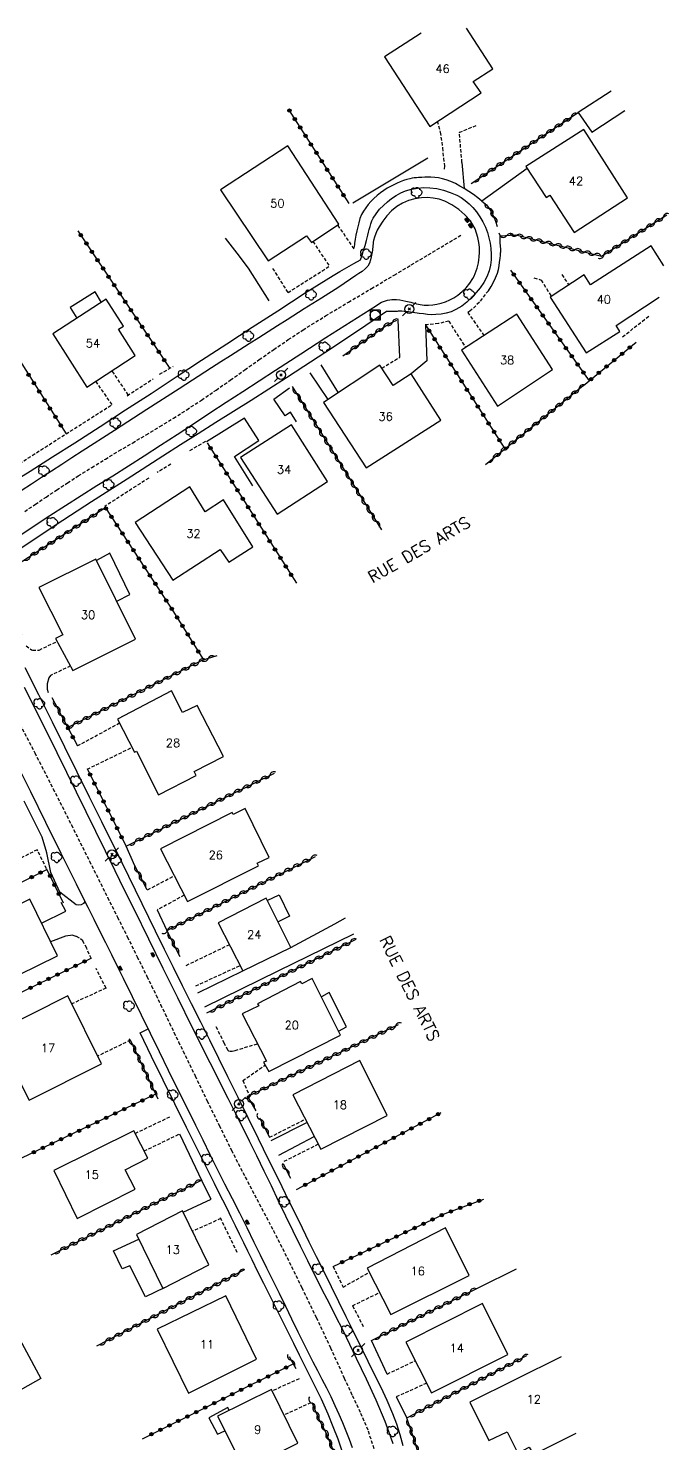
# Model space of a CAD drawing. Header units: millimetres. Extents: x 146998 to 148001, y 143000 to 144001.
# Drawn here: x 147123.5 to 147219.6, y 143783.8 to 143995.7 of the extents above; entities that cross this region are included whole.
import ezdxf
from ezdxf.enums import TextEntityAlignment as Align

# ---------------------------------------------------------------- set-up
doc = ezdxf.new("R2010")
doc.units = ezdxf.units.MM
doc.linetypes.add('DASHED', pattern=[0.75, 0.5, -0.25])
doc.layers.get('0').update_dxf_attribs({"linetype": 'CONTINUOUS'})
for name, color, linetype in [('W0001', 6, 'DASHED'), ('W0008', 7, 'CONTINUOUS'), ('W0014', 7, 'CONTINUOUS'), ('W0017', 7, 'CONTINUOUS'), ('W0101', 7, 'CONTINUOUS'), ('W0104', 1, 'CONTINUOUS'), ('W0112', 1, 'DASHED'), ('W0300', 7, 'CONTINUOUS'), ('W0310', 3, 'CONTINUOUS'), ('W0323', 7, 'CONTINUOUS'), ('W0330', 7, 'CONTINUOUS'), ('W0333', 7, 'CONTINUOUS'), ('W0401', 7, 'CONTINUOUS'), ('W0420', 7, 'CONTINUOUS'), ('W0473', 7, 'CONTINUOUS'), ('W0989', 7, 'CONTINUOUS'), ('W0991', 7, 'CONTINUOUS')]:
    doc.layers.add(name, color=color, linetype=linetype)
doc.styles.get("Standard").update_dxf_attribs({"font": 'romans.shx', "width": 0.85})

# ---------------------------------------------------------------- blocks, each defined once
blk = doc.blocks.new('T300')
for p, q in [((-0.8, 0.51), (-0.86, 0.34)), ((-0.86, 0.34), (-0.86, 0.17)), ((-0.86, 0.17), (-0.74, 0.06)), ((-0.69, 0.63), (-0.8, 0.51)), ((-0.8, -0.06), (-0.74, 0.06)), ((-0.74, 0.06), (-0.69, 0.11)), ((-0.57, 0.69), (-0.69, 0.63)), ((-0.46, 0.69), (-0.57, 0.69)), ((-0.29, 0.63), (-0.46, 0.69)), ((-0.29, 0.63), (-0.17, 0.74)), ((-0.23, 0.57), (-0.29, 0.63)), ((-0.17, 0.74), (-0.06, 0.8)), ((-0.06, 0.8), (0.06, 0.8)), ((0.06, 0.8), (0.23, 0.74)), ((0.23, 0.74), (0.34, 0.63)), ((0.34, 0.63), (0.4, 0.51)), ((0.46, 0.46), (0.34, 0.46)), ((0.4, 0.51), (0.4, 0.46)), ((0.57, 0.4), (0.46, 0.46)), ((0.57, 0.4), (0.69, 0.29)), ((0.69, 0.29), (0.74, 0.17)), ((0.74, 0.06), (0.69, -0.17)), ((0.74, 0.17), (0.74, 0.06)), ((-0.8, -0.17), (-0.8, -0.06)), ((-0.8, -0.23), (-0.8, -0.17)), ((-0.74, -0.34), (-0.8, -0.23)), ((-0.69, -0.4), (-0.74, -0.34)), ((-0.51, -0.46), (-0.69, -0.4)), ((-0.4, -0.46), (-0.51, -0.46)), ((-0.4, -0.46), (-0.34, -0.46)), ((-0.34, -0.46), (-0.34, -0.4)), ((-0.34, -0.51), (-0.34, -0.46)), ((-0.29, -0.63), (-0.34, -0.51)), ((-0.17, -0.74), (-0.29, -0.63)), ((-0.06, -0.8), (-0.17, -0.74)), ((0.06, -0.8), (-0.06, -0.8)), ((0.17, -0.74), (0.06, -0.8)), ((0.23, -0.69), (0.17, -0.74)), ((0.29, -0.46), (0.23, -0.46)), ((0.29, -0.63), (0.23, -0.69)), ((0.46, -0.4), (0.29, -0.46)), ((0.34, -0.51), (0.29, -0.63)), ((0.34, -0.51), (0.34, -0.46)), ((0.57, -0.34), (0.46, -0.4)), ((0.63, -0.29), (0.57, -0.34)), ((0.69, -0.17), (0.63, -0.29))]:
    blk.add_line(p, q)
blk = doc.blocks.new('T420')
for p, q in [((0.75, 0.75), (-0.75, 0.75)), ((-0.75, 0.75), (-0.75, -0.75)), ((0.75, 0.75), (0.75, -0.75)), ((0.75, -0.75), (-0.75, -0.75))]:
    blk.add_line(p, q)
blk.add_ellipse((0, 0), major_axis=(-0.53, 0.53), ratio=1, start_param=3.926991, end_param=10.210176)
blk = doc.blocks.new('T473')
for p, q in [((-0.166667, 0.166667), (0.166667, -0.166667)), ((-0.166667, -0.166667), (0.166667, 0.166667)), ((0.500001, 0.500001), (1.000002, 1.000002)), ((-1.000002, -1.000002), (-0.500001, -0.500001))]:
    blk.add_line(p, q)
blk.add_ellipse((0, 0), major_axis=(0.471405, 0.471405), ratio=1, start_param=5.4977871438, end_param=11.780972451)
blk = doc.blocks.new('T401')
for p, q in [((-0.3, 0.3), (0, 0.3)), ((-0.3, -0.25), (-0.3, 0.3)), ((-0.3, 0.15), (0, 0.15)), ((-0.3, 0), (0, 0)), ((0, 0.3), (0, -0.25)), ((-0.3, -0.15), (0, -0.15)), ((-0.3, -0.25), (-0.3, -0.3)), ((-0.3, -0.3), (0, -0.3)), ((0, -0.3), (0, -0.25))]:
    blk.add_line(p, q)
blk = doc.blocks.new('t323o')
at = {"color": 0, "linetype": 'Continuous'}
for radius in [0.25, 0.15]:
    blk.add_circle((0, 0), radius, dxfattribs=at)
blk = doc.blocks.new('t310o')
at = {"color": 0, "linetype": 'Continuous'}
for centre, start, end in [((-0.5, 0.38), 216.8699, 323.1304), ((0.5, -0.37), 36.8699, 143.1303)]:
    blk.add_arc(centre, 0.625, start, end, dxfattribs=at)

msp = doc.modelspace()

# ---------------------------------------------------------------- linework, layer by layer
at = {"layer": 'W0001'}
for points in [[(147123.02, 143923.39), (147124.61, 143924.47), (147126.21, 143925.55), (147127.81, 143926.62), (147129.42, 143927.67), (147131.04, 143928.72), (147133.06, 143929.98), (147135.09, 143931.22), (147137.13, 143932.44), (147139.18, 143933.65), (147141.22, 143934.87), (147143.26, 143936.1), (147145.29, 143937.35), (147147.29, 143938.62), (147149.5, 143940.07), (147151.67, 143941.56), (147153.84, 143943.07), (147155.99, 143944.6), (147158.14, 143946.12), (147160.31, 143947.63), (147162.49, 143949.11), (147164.7, 143950.56), (147168.08, 143952.67), (147171.5, 143954.72), (147174.94, 143956.75), (147178.37, 143958.78), (147180.91, 143960.3), (147183.45, 143961.82), (147186, 143963.34), (147188.54, 143964.86)], [(147121.95, 143892.19), (147124.5, 143887.27), (147127.27, 143881.87), (147130, 143876.46), (147132.71, 143871.03), (147135.42, 143865.61), (147136.9, 143862.65), (147138.38, 143859.7), (147139.85, 143856.73), (147141.32, 143853.77), (147142, 143852.38), (147142.68, 143850.98), (147143.35, 143849.58), (147144.03, 143848.19), (147144.7, 143846.79), (147145.37, 143845.4), (147146.05, 143844), (147146.73, 143842.6), (147148.53, 143838.89), (147150.33, 143835.17), (147152.14, 143831.46), (147153.97, 143827.77), (147155, 143825.75), (147156.04, 143823.74), (147157.09, 143821.73), (147158.15, 143819.72), (147159.21, 143817.72), (147160.26, 143815.71), (147161.29, 143813.69), (147162.31, 143811.67), (147164.51, 143807.19), (147166.68, 143802.7), (147168.81, 143798.19), (147170.87, 143793.65), (147172.08, 143791.03), (147173.32, 143788.41), (147174.45, 143785.73), (147175.34, 143782.95)]]:
    msp.add_lwpolyline(points, dxfattribs=at)
at = {"layer": 'W0008'}
for points in [[(147175.68, 143954.23), (147176.07, 143954.48), (147176.47, 143954.71), (147176.9, 143954.89), (147177.34, 143955.02), (147177.68, 143955.09), (147178.02, 143955.12), (147178.36, 143955.12), (147178.7, 143955.11), (147179.18, 143955.06), (147179.65, 143954.97), (147180.12, 143954.87), (147180.59, 143954.77), (147180.87, 143954.71), (147181.15, 143954.64), (147181.43, 143954.56), (147181.7, 143954.49), (147181.98, 143954.41), (147182.27, 143954.35), (147182.55, 143954.3), (147182.84, 143954.28), (147183.48, 143954.27), (147184.12, 143954.31), (147184.75, 143954.4), (147185.38, 143954.55), (147186.04, 143954.77), (147186.68, 143955.05), (147187.3, 143955.39), (147187.88, 143955.78), (147188.52, 143956.31), (147189.12, 143956.89), (147189.66, 143957.54), (147190.12, 143958.24), (147190.32, 143958.61), (147190.49, 143959), (147190.64, 143959.4), (147190.77, 143959.8), (147190.88, 143960.21), (147190.96, 143960.63), (147191.04, 143961.04), (147191.09, 143961.46), (147191.14, 143962.2), (147191.12, 143962.93), (147191.04, 143963.66), (147190.89, 143964.38), (147190.7, 143965.04), (147190.46, 143965.69), (147190.15, 143966.31), (147189.76, 143966.88), (147188.94, 143967.79), (147188.03, 143968.59), (147187.01, 143969.27), (147185.92, 143969.82), (147185.08, 143970.12), (147184.21, 143970.31), (147183.33, 143970.38), (147182.44, 143970.36), (147181.46, 143970.21), (147180.51, 143969.94), (147179.6, 143969.56), (147178.74, 143969.06), (147177.94, 143968.41), (147177.25, 143967.66), (147176.64, 143966.85), (147176.09, 143966), (147175.82, 143965.5), (147175.6, 143964.99), (147175.42, 143964.46), (147175.27, 143963.93), (147175.21, 143963.69), (147175.18, 143963.45), (147175.15, 143963.2), (147175.13, 143962.96), (147175.11, 143962.72), (147175.09, 143962.48), (147175.06, 143962.24), (147175.01, 143962), (147174.91, 143961.52), (147174.81, 143961.04), (147174.65, 143960.57), (147174.41, 143960.13), (147174.03, 143959.69), (147173.57, 143959.33), (147173.08, 143959.02), (147172.61, 143958.7), (147170.08, 143956.97), (147167.49, 143955.33), (147164.89, 143953.72), (147162.3, 143952.09), (147160.88, 143951.19), (147159.47, 143950.29), (147158.06, 143949.39), (147156.65, 143948.49), (147155.24, 143947.59), (147153.82, 143946.69), (147152.41, 143945.79), (147151, 143944.89), (147146.15, 143941.77), (147141.29, 143938.65), (147136.44, 143935.53), (147131.59, 143932.42), (147130.07, 143931.43), (147128.56, 143930.44), (147127.04, 143929.44), (147125.53, 143928.45), (147124.01, 143927.46), (147122.49, 143926.48)], [(147122.13, 143919.68), (147124.43, 143921.25), (147126.76, 143922.78), (147129.11, 143924.29), (147131.47, 143925.77), (147133.83, 143927.25), (147136.2, 143928.72), (147138.55, 143930.21), (147140.9, 143931.71), (147143.37, 143933.31), (147145.83, 143934.91), (147148.29, 143936.52), (147150.74, 143938.14), (147153.2, 143939.75), (147155.66, 143941.36), (147158.12, 143942.96), (147160.59, 143944.56), (147164.35, 143946.99), (147168.12, 143949.41), (147171.9, 143951.82), (147175.68, 143954.23)], [(147178.19, 143783.78), (147177.61, 143785.47), (147176.98, 143787.14), (147175.67, 143790.34), (147174.22, 143793.48), (147172.71, 143796.59), (147171.19, 143799.7), (147170.49, 143801.14), (147169.77, 143802.58), (147169.05, 143804.01), (147168.31, 143805.44), (147167.58, 143806.87), (147166.85, 143808.3), (147166.12, 143809.74), (147165.4, 143811.18), (147164.3, 143813.41), (147163.21, 143815.66), (147162.12, 143817.9), (147161.04, 143820.15), (147159.96, 143822.4), (147158.87, 143824.64), (147157.78, 143826.89), (147156.68, 143829.12), (147155.62, 143831.26), (147154.55, 143833.39), (147153.48, 143835.52), (147152.4, 143837.65), (147151.32, 143839.78), (147150.24, 143841.91), (147149.17, 143844.04), (147148.1, 143846.17), (147145.93, 143850.55), (147143.76, 143854.94), (147141.59, 143859.34), (147139.43, 143863.73), (147137.98, 143866.67), (147136.54, 143869.6), (147135.1, 143872.54), (147133.65, 143875.48), (147132.21, 143878.42), (147130.77, 143881.36), (147129.32, 143884.3), (147127.87, 143887.24), (147126.65, 143889.69), (147125.44, 143892.14), (147124.22, 143894.59), (147123, 143897.04)], [(147121.6, 143886.05), (147123.87, 143881.45), (147126.14, 143876.85), (147128.41, 143872.25), (147130.7, 143867.66), (147131.58, 143865.89), (147132.46, 143864.13), (147133.34, 143862.36), (147134.23, 143860.59), (147135.11, 143858.83), (147136, 143857.06), (147136.88, 143855.29), (147137.76, 143853.52), (147139.12, 143850.77), (147140.47, 143848.02), (147141.82, 143845.27), (147143.16, 143842.51), (147144.51, 143839.76), (147145.86, 143837), (147147.22, 143834.25), (147148.58, 143831.5), (147149.67, 143829.31), (147150.76, 143827.12), (147151.86, 143824.93), (147152.96, 143822.74), (147154.07, 143820.55), (147155.17, 143818.36), (147156.26, 143816.17), (147157.35, 143813.98), (147158.3, 143812.07), (147159.24, 143810.16), (147160.18, 143808.25), (147161.11, 143806.33), (147162.05, 143804.42), (147162.99, 143802.51), (147163.93, 143800.59), (147164.87, 143798.68), (147165.52, 143797.38), (147166.19, 143796.08), (147166.86, 143794.78), (147167.53, 143793.48), (147168.19, 143792.18), (147168.84, 143790.87), (147169.47, 143789.55), (147170.08, 143788.22), (147170.61, 143787), (147171.13, 143785.76), (147171.6, 143784.51), (147172.04, 143783.25)]]:
    msp.add_lwpolyline(points, dxfattribs=at)
at = {"layer": 'W0014'}
for points in [[(147191.5, 143969.83), (147190.87, 143970.34), (147190.22, 143970.83), (147189.55, 143971.29), (147188.86, 143971.72), (147188.2, 143972.1), (147187.54, 143972.47), (147186.84, 143972.8), (147186.13, 143973.06), (147185.57, 143973.21), (147185, 143973.32), (147184.43, 143973.38), (147183.86, 143973.43), (147183.4, 143973.44), (147182.93, 143973.43), (147182.47, 143973.4), (147182, 143973.37), (147181.68, 143973.34), (147181.36, 143973.31), (147181.03, 143973.26), (147180.71, 143973.2), (147180.23, 143973.07), (147179.75, 143972.92), (147179.27, 143972.75), (147178.81, 143972.55), (147178.29, 143972.31), (147177.78, 143972.05), (147177.28, 143971.77), (147176.8, 143971.46), (147176.29, 143971.08), (147175.79, 143970.67), (147175.32, 143970.23), (147174.88, 143969.77), (147174.48, 143969.32), (147174.11, 143968.86), (147173.77, 143968.36), (147173.48, 143967.83), (147173.23, 143967.24), (147173.04, 143966.62), (147172.89, 143966), (147172.75, 143965.38), (147172.62, 143964.76), (147172.52, 143964.14), (147172.43, 143963.52), (147172.36, 143962.89)], [(147173.33, 143961.06), (147173.55, 143961.77), (147173.77, 143962.49), (147173.99, 143963.21), (147174.21, 143963.93), (147174.33, 143964.35), (147174.43, 143964.77), (147174.53, 143965.2), (147174.62, 143965.62), (147174.74, 143966.05), (147174.87, 143966.47), (147175.02, 143966.88), (147175.22, 143967.28), (147175.66, 143967.97), (147176.17, 143968.62), (147176.74, 143969.21), (147177.34, 143969.75), (147177.97, 143970.24), (147178.63, 143970.69), (147179.33, 143971.07), (147180.07, 143971.38), (147180.95, 143971.63), (147181.85, 143971.79), (147182.77, 143971.87), (147183.68, 143971.85), (147184.73, 143971.72), (147185.76, 143971.49), (147186.76, 143971.16), (147187.73, 143970.74), (147188.39, 143970.37), (147189, 143969.93), (147189.58, 143969.44), (147190.11, 143968.9), (147190.68, 143968.22), (147191.19, 143967.5), (147191.64, 143966.73), (147192.02, 143965.93), (147192.32, 143965.16), (147192.54, 143964.37), (147192.71, 143963.56), (147192.81, 143962.74), (147192.86, 143961.91), (147192.86, 143961.08), (147192.78, 143960.24), (147192.58, 143959.42), (147192.24, 143958.52), (147191.78, 143957.68), (147191.25, 143956.89), (147190.65, 143956.15), (147189.98, 143955.41), (147189.26, 143954.73), (147188.47, 143954.11), (147187.6, 143953.6), (147186.88, 143953.29), (147186.14, 143953.08), (147185.38, 143952.94), (147184.61, 143952.85), (147183.98, 143952.83), (147183.35, 143952.88), (147182.73, 143952.96), (147182.11, 143953.03), (147181.78, 143953.07), (147181.46, 143953.11), (147181.13, 143953.16), (147180.81, 143953.21), (147180.48, 143953.25), (147180.16, 143953.29), (147179.83, 143953.33), (147179.51, 143953.35), (147179.33, 143953.36), (147179.15, 143953.35), (147178.97, 143953.35), (147178.79, 143953.34), (147178.61, 143953.33), (147178.44, 143953.32), (147178.26, 143953.32), (147178.08, 143953.32), (147177.85, 143953.32), (147177.63, 143953.32), (147177.4, 143953.33), (147177.17, 143953.34)], [(147192.46, 143956.44), (147192.87, 143957.05), (147193.23, 143957.7), (147193.55, 143958.36), (147193.81, 143959.05), (147193.97, 143959.59), (147194.08, 143960.15), (147194.15, 143960.71), (147194.23, 143961.26), (147194.25, 143961.43), (147194.26, 143961.6), (147194.28, 143961.77), (147194.29, 143961.93), (147194.3, 143962.1), (147194.31, 143962.27), (147194.32, 143962.44), (147194.32, 143962.61), (147194.31, 143962.71), (147194.31, 143962.81), (147194.3, 143962.92), (147194.29, 143963.02), (147194.28, 143963.12), (147194.27, 143963.22), (147194.26, 143963.32), (147194.25, 143963.42), (147194.24, 143963.73), (147194.23, 143964.03), (147194.22, 143964.33), (147194.22, 143964.63)], [(147117.08, 143925.23), (147120.45, 143927.32), (147123.82, 143929.43), (147127.17, 143931.55), (147130.52, 143933.68), (147134.33, 143936.13), (147138.13, 143938.59), (147141.93, 143941.06), (147145.72, 143943.54), (147149.51, 143946.02), (147153.3, 143948.49), (147157.1, 143950.96), (147160.91, 143953.42), (147162.97, 143954.76), (147165.04, 143956.1), (147167.12, 143957.43), (147169.22, 143958.72), (147170.23, 143959.33), (147171.26, 143959.92), (147172.29, 143960.49), (147173.33, 143961.06)], [(147177.19, 143953.34), (147174.12, 143951.25), (147171.04, 143949.17), (147167.95, 143947.11), (147164.84, 143945.07), (147162.21, 143943.37), (147159.58, 143941.68), (147156.93, 143940.01), (147154.29, 143938.35), (147151.64, 143936.68), (147148.99, 143935.02), (147146.35, 143933.34), (147143.71, 143931.66), (147138.37, 143928.24), (147133.02, 143924.82), (147127.7, 143921.36), (147122.43, 143917.83), (147121.9, 143917.46), (147121.38, 143917.08), (147120.85, 143916.7), (147120.33, 143916.31)], [(147163.72, 143936.78), (147162.81, 143938.23), (147162, 143937.7), (147160.31, 143940.22), (147162.66, 143941.88)], [(147157.16, 143927.2), (147154.41, 143931.63), (147158.06, 143934.03), (147155.94, 143937.37), (147150.26, 143933.79)], [(147123.02, 143900.03), (147125.07, 143895.96), (147127.11, 143891.89), (147128.97, 143888.15), (147130.82, 143884.42), (147132.68, 143880.68), (147134.52, 143876.95), (147135.53, 143874.9), (147136.54, 143872.86), (147137.54, 143870.81), (147138.54, 143868.77), (147139.54, 143866.72), (147140.54, 143864.68), (147141.54, 143862.63), (147142.55, 143860.59), (147143.9, 143857.86), (147145.25, 143855.14), (147146.61, 143852.42), (147147.96, 143849.7), (147149.32, 143846.98), (147150.68, 143844.26), (147152.03, 143841.54), (147153.38, 143838.81), (147154.91, 143835.72), (147156.44, 143832.63), (147157.96, 143829.53), (147159.48, 143826.44), (147161.01, 143823.35), (147162.53, 143820.25), (147164.05, 143817.16), (147165.57, 143814.06), (147166.68, 143811.83), (147167.79, 143809.59), (147168.89, 143807.36), (147170, 143805.12), (147171.11, 143802.88), (147172.21, 143800.65), (147173.31, 143798.41), (147174.4, 143796.16), (147175.36, 143794.23), (147176.33, 143792.3), (147177.27, 143790.35), (147178.11, 143788.35), (147178.69, 143786.77), (147179.2, 143785.17), (147179.67, 143783.55)], [(147132.03, 143864.98), (147131.8, 143864.68), (147131.48, 143864.49), (147131.11, 143864.42), (147130.74, 143864.49), (147128.29, 143866.41), (147126.93, 143869.34), (147126.31, 143872.27), (147125.6, 143874.61), (147124.7, 143876.41), (147123.81, 143878.2), (147122.92, 143880)], [(147140.28, 143845.35), (147141.5, 143845.93)], [(147170.63, 143782.57), (147169.95, 143784.48), (147169.23, 143786.36), (147168.46, 143788.23), (147167.46, 143790.47), (147166.38, 143792.67), (147165.28, 143794.86), (147164.18, 143797.05), (147163.3, 143798.84), (147162.41, 143800.63), (147161.52, 143802.42), (147160.63, 143804.21), (147159.74, 143805.99), (147158.84, 143807.78), (147157.95, 143809.57), (147157.07, 143811.36), (147156.44, 143812.63), (147155.81, 143813.9), (147155.19, 143815.18), (147154.57, 143816.45), (147153.94, 143817.73), (147153.32, 143819.01), (147152.69, 143820.28), (147152.06, 143821.55), (147151.46, 143822.75), (147150.86, 143823.96), (147150.26, 143825.16), (147149.65, 143826.36), (147149.05, 143827.56), (147148.45, 143828.76), (147147.84, 143829.96), (147147.24, 143831.16), (147145.49, 143834.7), (147143.75, 143838.24), (147142.01, 143841.79), (147140.29, 143845.34)], [(147146.19, 143830.19), (147149.52, 143823.16)], [(147150.93, 143820.43), (147149.52, 143823.16)]]:
    msp.add_lwpolyline(points, dxfattribs=at)
at = {"layer": 'W0017'}
for points in [[(147188.51, 143975.62), (147188.84, 143971.73)], [(147198.25, 143974.74), (147191.5, 143969.83)], [(147159.62, 143954.91), (147156.51, 143959.83), (147154.83, 143962.07), (147153.07, 143964.28)], [(147179.18, 143946.49), (147178.93, 143952.07)], [(147183.02, 143951.33), (147183.23, 143945.92), (147180.9, 143944)], [(147167.39, 143945.34), (147169.97, 143941.16)], [(147165.7, 143944.14), (147168.41, 143940.13)], [(147126.88, 143898.83), (147126.61, 143898.46), (147126.37, 143897.58), (147126.37, 143896.79), (147126.51, 143896.28)], [(147125.5, 143861.77), (147129.15, 143863.55)], [(147162.87, 143858.13), (147169.47, 143861.64), (147171.07, 143862.56)], [(147130.22, 143859.93), (147129.13, 143859.78), (147126.88, 143858.97)], [(147172.27, 143860.12), (147160.93, 143854.56), (147149.96, 143849.17)], [(147148.94, 143851.31), (147155.67, 143854.6)], [(147165.32, 143831.89), (147159.88, 143829.17)], [(147161.07, 143826.99), (147166.39, 143829.8)], [(147146.75, 143818.46), (147150.94, 143820.44)]]:
    msp.add_lwpolyline(points, dxfattribs=at)
at = {"layer": 'W0101'}
for points in [[(147176.9, 143991.44), (147183.7, 143981.04), (147191.39, 143986.05), (147190.16, 143987.75), (147193.15, 143989.67), (147189.2, 143995.72)], [(147182.4, 143994.98), (147176.9, 143991.44)], [(147216.83, 143963.15), (147207.77, 143957.32), (147206.8, 143958.79), (147201.72, 143955.49), (147207.13, 143947.11), (147212.14, 143950.32), (147211.62, 143951.22), (147218.06, 143955.45)], [(147218.73, 143960.14), (147216.83, 143963.15)], [(147173.23, 143841.19), (147163.17, 143836.06), (147167.36, 143827.91), (147177.3, 143832.95)], [(147177.3, 143832.95), (147173.23, 143841.19)], [(147203.37, 143796.82), (147189.69, 143790.04), (147192.52, 143784.3), (147195.26, 143785.58), (147196.87, 143782.4), (147198.55, 143783.3), (147199.21, 143782.21), (147205.61, 143785.39)]]:
    msp.add_lwpolyline(points, dxfattribs=at)
for points in [[(147206.78, 143980.56), (147198.06, 143975.02), (147201.12, 143970.4), (147201.67, 143970.73), (147205.33, 143965.15), (147213.3, 143970.33)], [(147162.42, 143978.12), (147152.35, 143971.54), (147159.47, 143960.9), (147165.22, 143964.66), (147165.97, 143963.66), (147170.05, 143966.39)], [(147127.23, 143949.97), (147132.3, 143942.01), (147139.53, 143946.74), (147137.06, 143950.67), (147137.81, 143951.15), (147135.23, 143955.15)], [(147196.72, 143952.94), (147188.42, 143947.52), (147193.83, 143939.16), (147202.07, 143944.64)], [(147180.9, 143944), (147178.19, 143942.25), (147176.22, 143945.27), (147167.77, 143939.71), (147174.18, 143929.94), (147185.35, 143937.04)], [(147162.95, 143936.34), (147155.32, 143931.46), (147160.81, 143922.98), (147168.37, 143927.88)], [(147147.73, 143927.05), (147139.54, 143921.75), (147145.19, 143913.1), (147152.28, 143917.7), (147153.6, 143915.79), (147157.2, 143918.11), (147152.77, 143925.13), (147150.02, 143923.31), (147150.04, 143923.31)], [(147133.67, 143916.26), (147125.13, 143912), (147128.73, 143904.92), (147127.62, 143904.38), (147130.23, 143899.57), (147139.6, 143904.29)], [(147145.01, 143896.52), (147136.92, 143892.31), (147139.43, 143887.34), (147139.77, 143887.48), (147143.06, 143880.95), (147148.71, 143883.85), (147148.4, 143884.46), (147152.77, 143886.69), (147148.83, 143894.32), (147146.63, 143893.27)], [(147154.1, 143878.31), (147143.33, 143872.86), (147147.39, 143864.99), (147158.04, 143870.35), (147157.82, 143870.71), (147159.64, 143871.58), (147156.02, 143878.92), (147154.22, 143878.01)], [(147123.76, 143865.32), (147112.1, 143859.51), (147116.31, 143851.17), (147127.92, 143856.85)], [(147159.17, 143865.49), (147152, 143861.81), (147155.67, 143854.6), (147162.87, 143858.13)], [(147166.09, 143853.45), (147164.51, 143852.68), (147164.34, 143852.99), (147157.87, 143849.69), (147158.07, 143849.39), (147155.6, 143848.16), (147159.23, 143841.11), (147158.8, 143840.95), (147159.58, 143839.52), (147170.33, 143844.96)], [(147129.46, 143850.89), (147118.53, 143845.4), (147123.68, 143835.24), (147134.49, 143840.68)], [(147139.37, 143830.67), (147127.35, 143824.74), (147130.89, 143817.52), (147139.53, 143821.91), (147138.06, 143824.84), (147141.45, 143826.55)], [(147146.65, 143818.66), (147139.77, 143815.14), (147143.7, 143807.06), (147150.6, 143810.6)], [(147186.02, 143816.16), (147174.32, 143810.12), (147177.83, 143803.17), (147189.56, 143809)], [(147153.12, 143805.96), (147142.83, 143800.94), (147147.53, 143791.38), (147157.74, 143796.49)], [(147125.44, 143793.58), (147113.61, 143786.94), (147108.16, 143796.78), (147120.06, 143803.51)], [(147191.56, 143804.83), (147180.08, 143799.02), (147183.95, 143791.45), (147195.4, 143797.18)], [(147159.98, 143791.95), (147151.91, 143787.95), (147155.93, 143779.91), (147163.92, 143783.89)]]:
    msp.add_lwpolyline(points, close=True, dxfattribs=at)
at = {"layer": 'W0104'}
for points in [[(147210.84, 143986.3), (147205.92, 143983.12), (147207.97, 143980.18), (147212.9, 143983.43)], [(147134.51, 143954.68), (147133.55, 143956.26), (147129.8, 143953.91), (147130.84, 143952.3)], [(147136.79, 143909.95), (147138.75, 143910.94), (147135.75, 143917.12), (147133.78, 143916.04)], [(147159.34, 143865.16), (147161.11, 143865.98), (147162.65, 143862.82), (147160.95, 143861.95)], [(147170.02, 143845.57), (147171.22, 143846.21), (147168.62, 143851.38), (147167.45, 143850.72)], [(147143.89, 143807.15), (147141.11, 143805.8), (147138.73, 143810.47), (147137.62, 143809.98), (147136.32, 143812.67), (147140.11, 143814.44)], [(147153.61, 143788.8), (147153.44, 143789.22), (147150.6, 143787.67), (147151.89, 143785.25), (147153.01, 143785.75)]]:
    msp.add_lwpolyline(points, dxfattribs=at)
at = {"layer": 'W0112'}
for points in [[(147184.81, 143981.84), (147185.25, 143980.17), (147185.6, 143977.84), (147185.73, 143976.28), (147185.87, 143975.14), (147185.86, 143974.59)], [(147188.51, 143975.62), (147188.11, 143980.14), (147190.72, 143981.21)], [(147172.35, 143962.71), (147169.9, 143966.29)], [(147166.18, 143963.8), (147168.65, 143960.1)], [(147162.46, 143956.18), (147160.06, 143959.98)], [(147162.46, 143956.17), (147168.65, 143960.1)], [(147199.28, 143958.37), (147200.37, 143958.03), (147201.9, 143955.6)], [(147203.47, 143958.84), (147204.5, 143957.29)], [(147192.46, 143956.44), (147191.12, 143954.7), (147189.7, 143953.35), (147189.37, 143953.18)], [(147186.54, 143951.88), (147184.98, 143951.52), (147182.92, 143951.32)], [(147186.54, 143951.88), (147189.04, 143947.93)], [(147189.37, 143953.18), (147191.8, 143949.73)], [(147212.55, 143949.52), (147216.67, 143952.77)], [(147176.51, 143944.82), (147179.19, 143946.49)], [(147138.53, 143940.83), (147136.08, 143944.48)], [(147138.35, 143940.72), (147142.24, 143943.23)], [(147143.21, 143943.94), (147145.23, 143945.07)], [(147136.1, 143939.39), (147133.65, 143942.89)], [(147116.54, 143926.94), (147136.1, 143939.39)], [(147150.09, 143933.86), (147147.68, 143932.47)], [(147141.59, 143928.39), (147134.99, 143924.14)], [(147144.9, 143930.49), (147142.84, 143929.2)], [(147123.23, 143903.26), (147124.01, 143902.66), (147124.17, 143902.61), (147125.18, 143902.64)], [(147125.18, 143902.64), (147127.86, 143903.94)], [(147129.86, 143900.25), (147126.88, 143898.83)], [(147137.23, 143891.69), (147130.92, 143888.28)], [(147132.38, 143884.8), (147139.07, 143888.06)], [(147124.89, 143872.73), (147120.65, 143870.59)], [(147126.28, 143869.9), (147124.89, 143872.73)], [(147141.42, 143866.74), (147145.41, 143868.83)], [(147146.9, 143865.93), (147142.85, 143863.73)], [(147132.99, 143856.43), (147132.29, 143858), (147131.71, 143859.09), (147131.24, 143859.52), (147130.72, 143859.77), (147130.2, 143859.93)], [(147153.68, 143858.52), (147147.01, 143855.32)], [(147135.19, 143852.02), (147133.7, 143854.96)], [(147148.62, 143852.35), (147155.26, 143855.41)], [(147135.19, 143852.02), (147130.06, 143849.67)], [(147151.65, 143846.27), (147152.82, 143843.9), (147153.38, 143842.8), (147153.52, 143842.62), (147153.77, 143842.57), (147154.1, 143842.6), (147154.52, 143842.68)], [(147138.84, 143844.23), (147133.92, 143841.84)], [(147154.52, 143842.68), (147157.89, 143843.7)], [(147155.68, 143838.18), (147159.04, 143840.51)], [(147155.68, 143838.18), (147156.62, 143836.1)], [(147139.57, 143830.27), (147144.81, 143832.79)], [(147159.69, 143829.69), (147165.05, 143832.4)], [(147140.9, 143827.64), (147146.19, 143830.19)], [(147166.98, 143828.65), (147161.67, 143825.97)], [(147152.37, 143817.52), (147148.14, 143815.62)], [(147154.85, 143812.44), (147152.32, 143817.63)], [(147169.19, 143810.36), (147170.71, 143807.27)], [(147170.71, 143807.27), (147174.64, 143809.48)], [(147172.12, 143804.47), (147176.17, 143806.46)], [(147172.12, 143804.47), (147173.79, 143801.23)], [(147177.3, 143794.24), (147181.5, 143796.24)], [(147164.12, 143793.55), (147160.09, 143791.72)], [(147183.22, 143792.87), (147178.64, 143790.83)], [(147165.86, 143789.96), (147161.86, 143788.1)]]:
    msp.add_lwpolyline(points, dxfattribs=at)
at = {"layer": 'W0300'}
msp.add_lwpolyline([(147183.39, 143976.28), (147172.16, 143969.56)], dxfattribs=at)
at = {"layer": 'W0310'}
for points in [[(147189.88, 143972.48), (147205.92, 143983.12)], [(147191.5, 143969.83), (147192.16, 143969.27), (147192.93, 143968.25), (147193.29, 143967.46), (147193.55, 143966.84), (147193.77, 143966.05)], [(147194.03, 143965.09), (147194.22, 143964.63), (147196.56, 143964.78), (147209.43, 143961.61), (147219.2, 143967.78)], [(147170.64, 143946.67), (147175.63, 143950.18), (147177.16, 143951.24), (147178.21, 143951.76), (147178.74, 143952.05)], [(147163.06, 143942.09), (147176.43, 143920.63)], [(147192.02, 143930.43), (147206.68, 143942.23)], [(147135.16, 143923.97), (147121.88, 143915.41), (147120.33, 143909.27), (147122.52, 143904.94)], [(147151.8, 143901.78), (147149.54, 143901.07), (147129.45, 143891.03), (147127.12, 143895.5)], [(147138.2, 143873.28), (147160.43, 143884.23)], [(147146.28, 143856.73), (147144.32, 143860.64), (147166.56, 143871.75)], [(147141.35, 143866.74), (147139.5, 143870.33)], [(147150.3, 143848.3), (147172.66, 143859.34)], [(147178.95, 143846.53), (147156.39, 143835.81), (147157.61, 143833.66)], [(147142.98, 143835.39), (147138.84, 143844.23)], [(147158.19, 143832.61), (147159.69, 143829.69)], [(147161.7, 143825.7), (147162.8, 143823.57)], [(147126.98, 143812.1), (147149.47, 143823.26)], [(147155.84, 143809.78), (147133.76, 143798.43)], [(147174.94, 143799.28), (147191.02, 143807.2)], [(147163.66, 143795.01), (147162.65, 143796.8)], [(147180.23, 143787.68), (147198.24, 143797)], [(147169.9, 143780.18), (147169.41, 143782.35), (147168.85, 143783.76), (147168.08, 143785.66), (147167.13, 143787.45), (147166.05, 143789.92)], [(147183.07, 143774.74), (147182.65, 143778.95), (147182.1, 143781.96), (147181.38, 143784.3), (147180.23, 143787.68)]]:
    msp.add_lwpolyline(points, dxfattribs=at)
at = {"layer": 'W0323'}
for points in [[(147162.54, 143983.59), (147171.55, 143969.5)], [(147130.98, 143965.4), (147144.75, 143944.8)], [(147112.7, 143960.99), (147129.2, 143935)], [(147195.78, 143959.53), (147207.55, 143942.95)], [(147183.02, 143951.33), (147194.93, 143932.78)], [(147206.69, 143942.24), (147214.6, 143948.74)], [(147150.34, 143933.66), (147163.72, 143912.63)], [(147135.12, 143923.95), (147145.22, 143908.53), (147149.79, 143901.15)], [(147129.45, 143891.03), (147130.92, 143888.28)], [(147132.35, 143884.85), (147138.2, 143873.28)], [(147103.9, 143858.61), (147126.33, 143869.78)], [(147126.28, 143869.9), (147128.76, 143864.79)], [(147110.39, 143845.55), (147132.96, 143856.5)], [(147142.62, 143836.14), (147120.32, 143825.53)], [(147163.71, 143821.89), (147185.41, 143833.38)], [(147169.19, 143810.36), (147185.98, 143818.27), (147191.76, 143820.45)], [(147140.64, 143784.57), (147163.24, 143795.75)]]:
    msp.add_lwpolyline(points, dxfattribs=at)
at = {"layer": 'W0330'}
msp.add_lwpolyline([(147191.02, 143807.2), (147196.67, 143810.01)], dxfattribs=at)
at = {"layer": 'W0333'}
for points in [[(147139.5, 143870.33), (147138.2, 143873.28)], [(147129.15, 143863.55), (147128.45, 143864.82)], [(147142.85, 143863.73), (147144.32, 143860.64)], [(147177.3, 143794.24), (147174.94, 143799.28)], [(147178.64, 143790.83), (147180.23, 143787.68)]]:
    msp.add_lwpolyline(points, dxfattribs=at)

# ---------------------------------------------------------------- block references
at = {"layer": 'W0300'}
for p in [(147181.77, 143971.11), (147174.16, 143961.92), (147165.93, 143955.83), (147189.62, 143955.9), (147156.54, 143949.63), (147167.95, 143947.96), (147146.85, 143943.77), (147136.61, 143936.59), (147147.98, 143935.34), (147125.93, 143929.44), (147135.61, 143927.36), (147127.19, 143921.7), (147125.22, 143894.58), (147130.72, 143883), (147127.81, 143871.6), (147136.71, 143871.16), (147138.66, 143849.33), (147149.55, 143845.15), (147145.23, 143836), (147155.46, 143832.96), (147150.37, 143826.37), (147161.91, 143820.04), (147166.98, 143809.96), (147161.09, 143804.41), (147171.31, 143800.74), (147178.14, 143785.64)]:
    msp.add_blockref('T300', p, dxfattribs=at)
at = {"layer": 'W0310'}
for p, rotation in [((147202.38, 143980.77), 33.55880878374789), ((147203.63, 143981.6), 33.55880878374789), ((147204.88, 143982.43), 33.55880878374789), ((147199.88, 143979.11), 33.55880878374789), ((147201.13, 143979.94), 33.55880878374789), ((147196.13, 143976.62), 33.55880878374789), ((147197.38, 143977.45), 33.55880878374789), ((147198.63, 143978.28), 33.55880878374789), ((147193.63, 143974.97), 33.55880878374789), ((147194.88, 143975.79), 33.55880878374789), ((147191.13, 143973.31), 33.55880878374789), ((147192.38, 143974.14), 33.55880878374789), ((147192.54, 143968.76), 307.31926709523), ((147193.28, 143967.47), 294.1827792458889), ((147216.11, 143965.83), 32.30165453006339), ((147217.38, 143966.63), 32.30165453006339), ((147218.65, 143967.43), 32.30165453006339), ((147195.22, 143964.7), 3.637201511626216), ((147196.71, 143964.74), 346.1555943627344), ((147198.17, 143964.38), 346.1555943627344), ((147199.63, 143964.03), 346.1555943627344), ((147213.57, 143964.23), 32.30165453006339), ((147214.84, 143965.03), 32.30165453006339), ((147201.08, 143963.67), 346.1555943627344), ((147202.54, 143963.31), 346.1555943627344), ((147204, 143962.95), 346.1555943627344), ((147205.45, 143962.59), 346.1555943627344), ((147206.91, 143962.23), 346.1555943627344), ((147208.36, 143961.87), 346.1555943627344), ((147209.77, 143961.82), 32.30165453006339), ((147211.04, 143962.63), 32.30165453006339), ((147212.31, 143963.43), 32.30165453006339), ((147176.78, 143950.98), 34.79816493041513), ((147178.09, 143951.7), 26.23765028593233), ((147174.32, 143949.26), 35.07669977020382), ((147175.55, 143950.12), 35.07669977020382), ((147171.86, 143947.54), 35.07669977020382), ((147173.09, 143948.4), 35.07669977020382), ((147163.74, 143941), 301.9215119467679), ((147204.87, 143940.77), 38.82520821927644), ((147206.04, 143941.71), 38.82520821927644), ((147164.53, 143939.73), 301.9215119467679), ((147165.33, 143938.45), 301.9215119467679), ((147202.53, 143938.89), 38.82520821927644), ((147203.7, 143939.83), 38.82520821927644), ((147166.12, 143937.18), 301.9215119467679), ((147166.91, 143935.91), 301.9215119467679), ((147199.03, 143936.07), 38.82520821927644), ((147200.2, 143937.01), 38.82520821927644), ((147201.36, 143937.95), 38.82520821927644), ((147167.71, 143934.63), 301.9215119467679), ((147196.69, 143934.19), 38.82520821927644), ((147197.86, 143935.13), 38.82520821927644), ((147168.5, 143933.36), 301.9215119467679), ((147169.29, 143932.09), 301.9215119467679), ((147194.35, 143932.31), 38.82520821927644), ((147195.52, 143933.25), 38.82520821927644), ((147170.08, 143930.81), 301.9215119467679), ((147170.88, 143929.54), 301.9215119467679), ((147193.18, 143931.37), 38.82520821927644), ((147171.67, 143928.27), 301.9215119467679), ((147172.46, 143926.99), 301.9215119467679), ((147173.26, 143925.72), 301.9215119467679), ((147174.05, 143924.45), 301.9215119467679), ((147174.84, 143923.17), 301.9215119467679), ((147131.39, 143921.54), 212.8138935957204), ((147132.65, 143922.35), 212.8138935957204), ((147133.91, 143923.16), 212.8138935957204), ((147175.64, 143921.9), 301.9215119467679), ((147128.87, 143919.91), 212.8138935957204), ((147130.13, 143920.73), 212.8138935957204), ((147125.09, 143917.47), 212.8138935957204), ((147126.35, 143918.29), 212.8138935957204), ((147127.61, 143919.1), 212.8138935957204), ((147123.83, 143916.66), 212.8138935957204), ((147147.75, 143900.17), 206.547942852876), ((147149.09, 143900.84), 206.547942852876), ((147150.49, 143901.37), 197.5456223655485), ((147143.72, 143898.16), 206.547942852876), ((147145.06, 143898.83), 206.547942852876), ((147146.41, 143899.5), 206.547942852876), ((147139.7, 143896.15), 206.547942852876), ((147141.04, 143896.82), 206.547942852876), ((147142.38, 143897.49), 206.547942852876), ((147127.81, 143894.17), 117.4191622730415), ((147135.67, 143894.14), 206.547942852876), ((147137.01, 143894.81), 206.547942852876), ((147138.35, 143895.48), 206.547942852876), ((147128.51, 143892.84), 117.4191622730415), ((147129.2, 143891.51), 117.4191622730415), ((147131.65, 143892.13), 206.547942852876), ((147132.99, 143892.8), 206.547942852876), ((147134.33, 143893.47), 206.547942852876), ((147130.3, 143891.46), 206.547942852876), ((147158.39, 143883.23), 26.22946613701325), ((147159.73, 143883.89), 26.22946613701325), ((147154.35, 143881.24), 26.22946613701325), ((147155.7, 143881.9), 26.22946613701325), ((147157.04, 143882.56), 26.22946613701325), ((147150.31, 143879.25), 26.22946613701325), ((147151.66, 143879.91), 26.22946613701325), ((147153.01, 143880.57), 26.22946613701325), ((147146.28, 143877.26), 26.22946613701325), ((147147.62, 143877.92), 26.22946613701325), ((147148.97, 143878.59), 26.22946613701325), ((147142.24, 143875.27), 26.22946613701325), ((147143.59, 143875.93), 26.22946613701325), ((147144.93, 143876.6), 26.22946613701325), ((147139.55, 143873.94), 26.22946613701325), ((147140.9, 143874.61), 26.22946613701325), ((147164.56, 143870.76), 26.55086161594536), ((147165.9, 143871.43), 26.55086161594536), ((147139.98, 143869.41), 117.1875997326639), ((147140.66, 143868.07), 117.1875997326639), ((147160.53, 143868.74), 26.55086161594536), ((147161.87, 143869.41), 26.55086161594536), ((147163.22, 143870.09), 26.55086161594536), ((147156.51, 143866.73), 26.55086161594536), ((147157.85, 143867.4), 26.55086161594536), ((147159.19, 143868.07), 26.55086161594536), ((147152.48, 143864.72), 26.55086161594536), ((147153.82, 143865.39), 26.55086161594536), ((147155.16, 143866.06), 26.55086161594536), ((147147.11, 143862.04), 26.55086161594536), ((147148.46, 143862.71), 26.55086161594536), ((147149.8, 143863.38), 26.55086161594536), ((147151.14, 143864.05), 26.55086161594536), ((147144.43, 143860.7), 26.55086161594536), ((147145.77, 143861.37), 26.55086161594536), ((147144.94, 143859.41), 116.6060352755071), ((147145.61, 143858.07), 116.6060352755071), ((147170.48, 143858.26), 26.2624399906434), ((147171.82, 143858.92), 26.2624399906434), ((147166.44, 143856.27), 26.2624399906434), ((147167.79, 143856.93), 26.2624399906434), ((147169.13, 143857.6), 26.2624399906434), ((147161.06, 143853.61), 26.2624399906434), ((147162.41, 143854.28), 26.2624399906434), ((147163.75, 143854.94), 26.2624399906434), ((147165.1, 143855.6), 26.2624399906434), ((147157.03, 143851.62), 26.2624399906434), ((147158.37, 143852.29), 26.2624399906434), ((147159.72, 143852.95), 26.2624399906434), ((147152.99, 143849.63), 26.2624399906434), ((147154.34, 143850.3), 26.2624399906434), ((147155.68, 143850.96), 26.2624399906434), ((147151.65, 143848.97), 26.2624399906434), ((147177.19, 143845.69), 205.4086177983928), ((147178.54, 143846.34), 205.4086177983928), ((147139.16, 143843.54), 115.1073576225553), ((147171.77, 143843.12), 205.4086177983928), ((147173.13, 143843.76), 205.4086177983928), ((147174.48, 143844.41), 205.4086177983928), ((147175.84, 143845.05), 205.4086177983928), ((147139.8, 143842.18), 115.1073576225553), ((147140.43, 143840.82), 115.1073576225553), ((147167.71, 143841.19), 205.4086177983928), ((147169.06, 143841.83), 205.4086177983928), ((147170.42, 143842.47), 205.4086177983928), ((147141.07, 143839.47), 115.1073576225553), ((147163.64, 143839.26), 205.4086177983928), ((147165, 143839.9), 205.4086177983928), ((147166.35, 143840.54), 205.4086177983928), ((147141.71, 143838.11), 115.1073576225553), ((147142.34, 143836.75), 115.1073576225553), ((147158.22, 143836.68), 205.4086177983928), ((147159.58, 143837.33), 205.4086177983928), ((147160.93, 143837.97), 205.4086177983928), ((147162.29, 143838.61), 205.4086177983928), ((147156.87, 143836.04), 205.4086177983928), ((147156.87, 143834.96), 299.40059432645), ((147158.31, 143832.36), 297.2845344756235), ((147159, 143831.03), 297.2845344756235), ((147162.11, 143824.9), 297.2701286634914), ((147147.14, 143822.1), 26.40606039704208), ((147148.48, 143822.77), 26.40606039704208), ((147143.11, 143820.1), 26.40606039704208), ((147144.45, 143820.77), 26.40606039704208), ((147145.79, 143821.44), 26.40606039704208), ((147139.07, 143818.1), 26.40606039704208), ((147140.42, 143818.77), 26.40606039704208), ((147141.76, 143819.44), 26.40606039704208), ((147133.7, 143815.43), 26.40606039704208), ((147135.04, 143816.1), 26.40606039704208), ((147136.39, 143816.77), 26.40606039704208), ((147137.73, 143817.43), 26.40606039704208), ((147129.67, 143813.43), 26.40606039704208), ((147131.01, 143814.1), 26.40606039704208), ((147132.36, 143814.77), 26.40606039704208), ((147128.33, 143812.76), 26.40606039704208), ((147155.11, 143809.41), 207.2117468465352), ((147151.11, 143807.35), 207.2117468465352), ((147152.44, 143808.03), 207.2117468465352), ((147153.77, 143808.72), 207.2117468465352), ((147147.1, 143805.29), 207.2117468465352), ((147148.44, 143805.98), 207.2117468465352), ((147149.77, 143806.66), 207.2117468465352), ((147187.05, 143805.24), 26.20489387043661), ((147188.4, 143805.91), 26.20489387043661), ((147189.74, 143806.57), 26.20489387043661), ((147143.1, 143803.23), 207.2117468465352), ((147144.44, 143803.92), 207.2117468465352), ((147145.77, 143804.6), 207.2117468465352), ((147183.01, 143803.26), 26.20489387043661), ((147184.36, 143803.92), 26.20489387043661), ((147185.7, 143804.58), 26.20489387043661), ((147139.1, 143801.18), 207.2117468465352), ((147140.43, 143801.86), 207.2117468465352), ((147141.77, 143802.55), 207.2117468465352), ((147177.63, 143800.61), 26.20489387043661), ((147178.98, 143801.27), 26.20489387043661), ((147180.32, 143801.93), 26.20489387043661), ((147181.67, 143802.59), 26.20489387043661), ((147135.1, 143799.12), 207.2117468465352), ((147136.43, 143799.8), 207.2117468465352), ((147137.77, 143800.49), 207.2117468465352), ((147176.28, 143799.95), 26.20489387043661), ((147162.92, 143796.32), 119.3607928643134), ((147197.55, 143796.64), 27.34104732944041), ((147193.55, 143794.57), 27.34104732944041), ((147194.89, 143795.26), 27.34104732944041), ((147196.22, 143795.95), 27.34104732944041), ((147189.56, 143792.51), 27.34104732944041), ((147190.89, 143793.2), 27.34104732944041), ((147192.22, 143793.88), 27.34104732944041), ((147166.05, 143789.91), 113.7050253439148), ((147185.56, 143790.44), 27.34104732944041), ((147186.89, 143791.13), 27.34104732944041), ((147188.22, 143791.82), 27.34104732944041), ((147166.65, 143788.53), 113.7050253439148), ((147181.56, 143788.37), 27.34104732944041), ((147182.89, 143789.06), 27.34104732944041), ((147184.23, 143789.75), 27.34104732944041), ((147167.28, 143787.17), 117.9001992151191), ((147167.98, 143785.85), 117.9001992151191), ((147180.65, 143786.44), 108.8198863872851), ((147168.56, 143784.46), 112.0245106423759), ((147181.14, 143785.02), 108.8198863872851), ((147181.6, 143783.59), 106.9802248536668), ((147169.12, 143783.07), 111.8294681425647)]:
    msp.add_blockref('t310o', p, dxfattribs=dict(at, rotation=rotation))
at = {"layer": 'W0323'}
for p, rotation in [((147162.66, 143983.4), 302.5936223521125), ((147163.47, 143982.14), 302.5936223521125), ((147164.27, 143980.87), 302.5936223521125), ((147165.08, 143979.61), 302.5936223521125), ((147165.89, 143978.34), 302.5936223521125), ((147166.7, 143977.08), 302.5936223521125), ((147167.51, 143975.82), 302.5936223521125), ((147168.31, 143974.55), 302.5936223521125), ((147169.12, 143973.29), 302.5936223521125), ((147169.93, 143972.03), 302.5936223521125), ((147170.74, 143970.76), 302.5936223521125), ((147131.41, 143964.76), 303.7658192453925), ((147132.25, 143963.51), 303.7658192453925), ((147133.08, 143962.26), 303.7658192453925), ((147133.91, 143961.01), 303.7658192453925), ((147134.75, 143959.77), 303.7658192453925), ((147135.58, 143958.52), 303.7658192453925), ((147196.27, 143958.85), 305.3640924632421), ((147136.42, 143957.27), 303.7658192453925), ((147137.25, 143956.03), 303.7658192453925), ((147197.14, 143957.63), 305.3640924632421), ((147198, 143956.4), 305.3640924632421), ((147138.08, 143954.78), 303.7658192453925), ((147138.92, 143953.53), 303.7658192453925), ((147198.87, 143955.18), 305.3640924632421), ((147199.74, 143953.96), 305.3640924632421), ((147139.75, 143952.29), 303.7658192453925), ((147200.61, 143952.73), 305.3640924632421), ((147201.48, 143951.51), 305.3640924632421), ((147140.58, 143951.04), 303.7658192453925), ((147141.42, 143949.79), 303.7658192453925), ((147183.58, 143950.45), 302.7139881469425), ((147202.35, 143950.29), 305.3640924632421), ((147142.25, 143948.54), 303.7658192453925), ((147143.09, 143947.3), 303.7658192453925), ((147184.4, 143949.18), 302.7139881469425), ((147185.21, 143947.92), 302.7139881469425), ((147203.21, 143949.06), 305.3640924632421), ((147204.08, 143947.84), 305.3640924632421), ((147213.64, 143947.95), 39.44771625934751), ((147143.92, 143946.05), 303.7658192453925), ((147186.02, 143946.66), 302.7139881469425), ((147186.83, 143945.4), 302.7139881469425), ((147204.95, 143946.62), 305.3640924632421), ((147205.82, 143945.39), 305.3640924632421), ((147210.16, 143945.1), 39.44771625934751), ((147211.32, 143946.05), 39.44771625934751), ((147212.48, 143947), 39.44771625934751), ((147123.58, 143943.86), 302.4079678519509), ((147187.64, 143944.14), 302.7139881469425), ((147188.45, 143942.87), 302.7139881469425), ((147206.69, 143944.17), 305.3640924632421), ((147207.85, 143943.19), 39.44771625934751), ((147209.01, 143944.14), 39.44771625934751), ((147124.38, 143942.6), 302.4079678519509), ((147125.18, 143941.33), 302.4079678519509), ((147189.26, 143941.61), 302.7139881469425), ((147125.99, 143940.06), 302.4079678519509), ((147126.79, 143938.8), 302.4079678519509), ((147190.07, 143940.35), 302.7139881469425), ((147190.88, 143939.09), 302.7139881469425), ((147127.6, 143937.53), 302.4079678519509), ((147191.69, 143937.83), 302.7139881469425), ((147192.5, 143936.56), 302.7139881469425), ((147128.4, 143936.27), 302.4079678519509), ((147193.31, 143935.3), 302.7139881469425), ((147150.84, 143932.88), 302.4611122120543), ((147194.12, 143934.04), 302.7139881469425), ((147151.64, 143931.62), 302.4611122120543), ((147152.45, 143930.35), 302.4611122120543), ((147153.25, 143929.09), 302.4611122120543), ((147154.06, 143927.82), 302.4611122120543), ((147154.86, 143926.56), 302.4611122120543), ((147135.18, 143923.85), 303.2192460478598), ((147155.67, 143925.29), 302.4611122120543), ((147156.47, 143924.02), 302.4611122120543), ((147136, 143922.6), 303.2192460478598), ((147157.28, 143922.76), 302.4611122120543), ((147136.83, 143921.34), 303.2192460478598), ((147137.65, 143920.09), 303.2192460478598), ((147158.08, 143921.49), 302.4611122120543), ((147158.89, 143920.23), 302.4611122120543), ((147138.47, 143918.83), 303.2192460478598), ((147139.29, 143917.58), 303.2192460478598), ((147159.69, 143918.96), 302.4611122120543), ((147160.5, 143917.7), 302.4611122120543), ((147140.11, 143916.32), 303.2192460478598), ((147161.3, 143916.43), 302.4611122120543), ((147140.93, 143915.07), 303.2192460478598), ((147141.76, 143913.81), 303.2192460478598), ((147162.11, 143915.16), 302.4611122120543), ((147162.91, 143913.9), 302.4611122120543), ((147142.58, 143912.56), 303.2192460478598), ((147143.4, 143911.3), 303.2192460478598), ((147144.22, 143910.05), 303.2192460478598), ((147145.04, 143908.79), 303.2192460478598), ((147145.84, 143907.52), 301.7843298353685), ((147146.63, 143906.25), 301.7843298353685), ((147147.42, 143904.97), 301.7843298353685), ((147148.21, 143903.7), 301.7843298353685), ((147149, 143902.42), 301.7843298353685), ((147129.5, 143890.92), 298.125410559476), ((147130.21, 143889.6), 298.125410559476), ((147132.79, 143883.99), 296.8358530587839), ((147133.46, 143882.65), 296.8358530587839), ((147134.14, 143881.31), 296.8358530587839), ((147134.82, 143879.97), 296.8358530587839), ((147135.5, 143878.64), 296.8358530587839), ((147136.17, 143877.3), 296.8358530587839), ((147136.85, 143875.96), 296.8358530587839), ((147137.53, 143874.62), 296.8358530587839), ((147125.39, 143869.31), 26.46770568806462), ((147126.8, 143868.83), 295.9430303337505), ((147124.05, 143868.64), 26.46770568806462), ((147127.45, 143867.48), 295.9430303337505), ((147128.11, 143866.13), 295.9430303337505), ((147131.98, 143856.02), 25.88042631914186), ((147127.93, 143854.06), 25.88042631914186), ((147129.28, 143854.71), 25.88042631914186), ((147130.63, 143855.37), 25.88042631914186), ((147123.88, 143852.09), 25.88042631914186), ((147125.23, 143852.75), 25.88042631914186), ((147126.58, 143853.4), 25.88042631914186), ((147140.64, 143835.2), 205.455647097017), ((147141.99, 143835.84), 205.455647097017), ((147136.57, 143833.26), 205.455647097017), ((147137.93, 143833.91), 205.455647097017), ((147139.28, 143834.55), 205.455647097017), ((147184.92, 143833.13), 27.9123099793885), ((147131.15, 143830.68), 205.455647097017), ((147132.51, 143831.33), 205.455647097017), ((147133.86, 143831.97), 205.455647097017), ((147135.22, 143832.62), 205.455647097017), ((147180.94, 143831.02), 27.9123099793885), ((147182.27, 143831.72), 27.9123099793885), ((147183.59, 143832.42), 27.9123099793885), ((147127.09, 143828.75), 205.455647097017), ((147128.45, 143829.4), 205.455647097017), ((147129.8, 143830.04), 205.455647097017), ((147176.97, 143828.91), 27.9123099793885), ((147178.29, 143829.61), 27.9123099793885), ((147179.62, 143830.32), 27.9123099793885), ((147124.38, 143827.46), 205.455647097017), ((147125.74, 143828.11), 205.455647097017), ((147172.99, 143826.81), 27.9123099793885), ((147174.32, 143827.51), 27.9123099793885), ((147175.64, 143828.21), 27.9123099793885), ((147169.01, 143824.7), 27.9123099793885), ((147170.34, 143825.4), 27.9123099793885), ((147171.66, 143826.1), 27.9123099793885), ((147165.04, 143822.59), 27.9123099793885), ((147166.36, 143823.3), 27.9123099793885), ((147167.69, 143824), 27.9123099793885), ((147191.07, 143820.19), 20.63646627143937), ((147185.47, 143818.03), 25.24168545290476), ((147186.86, 143818.6), 20.63646627143937), ((147188.26, 143819.13), 20.63646627143937), ((147189.66, 143819.66), 20.63646627143937), ((147181.4, 143816.11), 25.24168545290476), ((147182.76, 143816.75), 25.24168545290476), ((147184.11, 143817.39), 25.24168545290476), ((147177.33, 143814.19), 25.24168545290476), ((147178.69, 143814.83), 25.24168545290476), ((147180.04, 143815.47), 25.24168545290476), ((147171.9, 143811.64), 25.24168545290476), ((147173.26, 143812.27), 25.24168545290476), ((147174.62, 143812.91), 25.24168545290476), ((147175.97, 143813.55), 25.24168545290476), ((147170.54, 143811), 25.24168545290476), ((147162.15, 143795.21), 26.33221590537199), ((147156.78, 143792.55), 26.33221590537199), ((147158.12, 143793.22), 26.33221590537199), ((147159.46, 143793.88), 26.33221590537199), ((147160.81, 143794.55), 26.33221590537199), ((147152.74, 143790.55), 26.33221590537199), ((147154.09, 143791.22), 26.33221590537199), ((147155.43, 143791.89), 26.33221590537199), ((147148.71, 143788.56), 26.33221590537199), ((147150.05, 143789.22), 26.33221590537199), ((147151.4, 143789.89), 26.33221590537199), ((147144.68, 143786.56), 26.33221590537199), ((147146.02, 143787.23), 26.33221590537199), ((147147.37, 143787.89), 26.33221590537199), ((147141.99, 143785.23), 26.33221590537199), ((147143.33, 143785.9), 26.33221590537199)]:
    msp.add_blockref('t323o', p, dxfattribs=dict(at, rotation=rotation))
at = {"layer": 'W0401'}
for p, rotation in [((147189.37, 143967.1), 40.78854098832617), ((147189.92, 143966.27), 31.21813456481765), ((147142.33, 143857.11), 26.22149601711648), ((147137.22, 143854.92), 206.4301769655951), ((147156.21, 143816.89), 206.554677653786)]:
    msp.add_blockref('T401', p, dxfattribs=dict(at, rotation=rotation))
at = {"layer": 'W0420'}
msp.add_blockref('T420', (147175.49, 143952.77), dxfattribs=at)
at = {"layer": 'W0473'}
for p in [(147180.61, 143953.69), (147161.41, 143943.82), (147136.08, 143872.05), (147155.09, 143834.68), (147172.95, 143797.8)]:
    msp.add_blockref('T473', p, dxfattribs=at)

# ---------------------------------------------------------------- texts
at = {"layer": 'W0989'}
for rotation, p in [(30.0718, (147175.07, 143912.61)), (296.3232, (147176.09, 143859.27))]:
    msp.add_text('RUE DES ARTS', height=1.75, rotation=rotation, dxfattribs=at).set_placement(p)
at = {"layer": 'W0991'}
for s, p in [('46', (147185.6, 143989.66)), ('42', (147205.59, 143972.86)), ('50', (147160.86, 143969.51)), ('40', (147209.76, 143955.13)), ('54', (147133.24, 143948.58)), ('38', (147195.27, 143946.05)), ('36', (147177.07, 143937.6)), ('34', (147161.86, 143929.66)), ('32', (147148.29, 143920.08)), ('30', (147132.5, 143907.91)), ('28', (147145.22, 143888.74)), ('26', (147151.63, 143871.96)), ('24', (147157.4, 143860.04)), ('20', (147163.01, 143846.48)), ('17', (147126.51, 143843.07)), ('18', (147170.22, 143834.55)), ('15', (147133.05, 143824.09)), ('13', (147145.19, 143812.86)), ('16', (147181.89, 143809.66)), ('11', (147150.31, 143798.67)), ('14', (147187.72, 143798.14)), ('12', (147199.28, 143790.47)), ('9', (147157.92, 143785.93))]:
    msp.add_text(s, height=1.25, dxfattribs=at).set_placement(p, align=Align.MIDDLE_CENTER)

doc.saveas('drawing.dxf')
